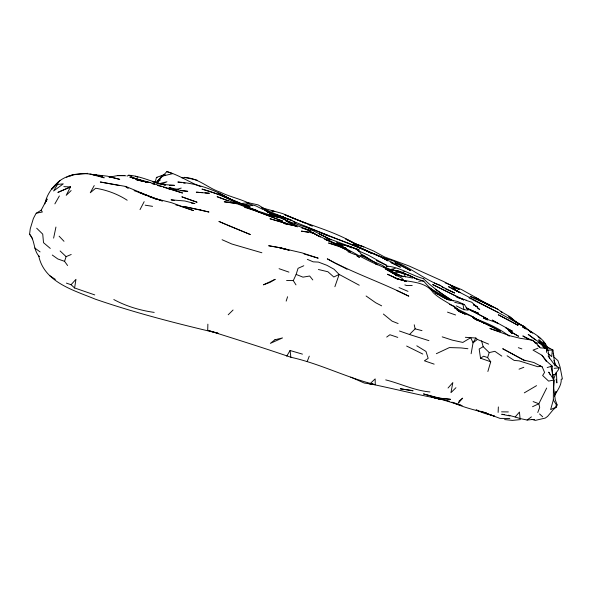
<?xml version="1.0" encoding="UTF-8"?>
<svg xmlns="http://www.w3.org/2000/svg" width="592" height="592" viewBox="0 0 592 592"><rect width="100%" height="100%" fill="white"/><g stroke="black" fill="none" stroke-linecap="round" stroke-linejoin="round"><path stroke-width="0.89" d="M550.027 374.507L548.717 372.116L553.979 380.012L553.638 387.449L555.281 399.859L557.109 404.876L556.413 406.993L550.627 409.59L553.335 399.992L553.416 388.959M546.46 352.395L546.512 348.984L544.018 347.83M370.77 383.031L375.173 378.902L375.247 384.667C346.446 377.637 319.872 363.621 290.879 357.257C263.344 347.785 235.512 339.09 207.711 330.321L207.873 324.164M553.638 387.449L553.616 388.211L553.979 380.012L548.592 381.1L542.635 375.513L544.573 372.383L542.183 366.862L533.895 362.533L523.602 359.988L502.697 348.703L525.023 360.831M498.131 412.402L498.353 406.948M155.082 182.847L156.443 177.422L164.088 174.721M554.933 365.908L552.965 350.042L552.329 350.05L551.737 356.658L547.815 353.18M39.331 256.61C33.204 250.231 35.254 240.707 29.6 234.203L30.244 228.801L33.374 218.5L36.134 213.238L42.35 212.01L41.188 210.167L47.116 198.986L46.287 201.546M552.854 374.388L552.595 376.149L552.854 374.388L554.719 374.684L558.485 369.667L559.077 367.839L554.312 364.524L548.111 355.999M94.742 294.905L74.599 287.971L75.961 279.32L71.07 284.715L66.378 283.109M471.121 353.727L473.06 342.798L475.842 338.01L477.381 339.408L488.629 344.137M53.62 238.11L55.944 227.047M487.867 371.495L490.724 361.779L487.608 357.575L483.612 356.206L480.534 358.212L479.157 349.006L483.183 346.705L489.236 352.58L494.86 351.322L501.824 356.132M44.866 203.87C46.775 194.405 52.577 186.495 60.007 180.53C72.905 171.584 90.11 172.146 104.214 177.815L89.917 174.033L102.608 176.372L92.1 174.47L107.33 176.15L119.739 179.376L109.446 176.793L111.74 176.904L109.194 177.326M57.535 184.43L63.292 183.853L53.628 190.964L57.535 184.43L58.201 182.218L60.007 180.53L51.785 189.188L58.201 182.218M295.985 284.878L293.292 280.615L296.141 274.422L298.057 268.317L303.785 265.741M67.592 265.519L64.565 261.338L66.104 256.632L71.195 254.493M286.165 301.113L287.594 296.74M487.608 357.575L489.236 352.58M555.703 407L556.391 404.884L553.335 399.992M334.88 286.713L339.164 274.422L334.014 269.205L326.976 265.342L318.444 262.093L313.183 261.842L307.329 259.333M554.497 395.708L556.058 391.49L554.319 395.722M537.765 412.513L539.697 407.444L538.838 403.729L546.682 388.049M307.218 361.46L309.29 356.14M553.342 379.864L556.117 372.819M554.445 396.181C556.931 390.535 561.638 385.799 561.231 379.183L562.4 379.013L560.054 366.936L557.93 360.609L553.92 357.013M140.015 209.62L144.174 201.672M94.232 185.555L90.287 192.733L95.652 188.234C106.841 190.032 117.66 194.05 127.176 200.229M54.871 203.877L59.37 195.959M286.757 356.162L290.05 350.501L302.46 354.134M159.27 179.465L162.489 175.247L158.064 180.575M156.606 182.454L166.87 171.606C178.88 174.943 189.24 182.21 200.829 186.695M508.447 415.192L515.158 416.983L519.45 412.054L520.065 418.537L527.109 420.039L532.992 419.454M448.048 388.026L452.843 382.565L450.949 392.666L455.936 387.708M156.125 182.528L162.053 176.201L165.412 174.766M399.482 330.995L409.494 334.502L415.118 328.841L414.23 324.786M228.209 314.774L233.07 310.008M71.144 190.572L66.215 195.316L70.5 186.946L63.832 186.635M556.413 406.993L553.224 409.686L547.578 416.428L545.239 418.085L535.427 420.372L531.905 419.425M54.501 186.473L51.719 188.73L57.439 183.801M477.381 339.408L473.06 342.798L470.721 337.677L465.364 337.299M156.414 182.995L160.402 179.894M527.109 420.039L531.416 416.864M386.694 337.077L389.913 334.746L397.78 337.396M36.327 213.238L41.188 210.167M524.312 392.851L536.559 385.644M66.637 177.311L68.191 176.409M127.117 176.127L128.723 175.202C141.377 176.201 152.936 182.469 165.294 184.933M532.534 406.711L538.838 403.729L533.14 401.591M436.348 353.698L449.409 347.578L461.042 347.918L467.909 348.732M69.9 176.261L73.082 174.832L87.823 173.323M244.207 205.15L247.915 203.574L255.811 205.868L262.589 209.265M519.043 369.171L523.809 367.292M394.768 273.289L398.135 271.98L404.247 274.081L405.313 276.967M537.98 348.237L533.022 350.109L541.969 355.267L547.104 361.616L552.188 366.078L552.343 373.619M547.171 367.543L552.188 366.078M536.485 343.427L539.09 342.568L545.158 348.148L540.474 347.889L537.714 345.758M176.29 189.536L181.248 188.071M68.968 175.957L73.082 174.832M404.595 271.684L401.739 272.468L390.639 269.419L400.451 271.602L409.805 275.835L397.143 271.018L387.664 269.456L400.451 271.602L397.143 271.018L398.135 271.98M159.033 183.742L166.951 181.751L161.779 184.186L157.391 183.505M162.053 176.201L172.709 173.641L166.87 171.606M339.793 245.732L342.435 245.125L339.127 245.71M388.729 269.345L390.513 269.464L395.219 268.398M181.885 177.837C196.233 176.024 207.156 187.886 220.076 192.097C229.6 196.707 240.041 198.831 249.543 203.448M109.209 177.149L117.468 175.617L125.889 175.765M540.933 366.167L537.854 366.744L519.14 360.868L514.182 360.41L507.092 355.785M242.224 203.441L248.041 202.671L258.105 204.876L267.961 210.922L265.201 209.657M418.722 281.281L422.007 280.874L423.768 281.23C430.51 289.325 438.931 296.022 448.721 300.011M554.201 368.305L559.077 367.839M520.39 419.595L512.302 420.394L504.628 419.573M176.002 189.736L178.673 189.603L168.972 187.531L171.325 188.426M547.141 350.205L552.329 350.05M117.468 175.617L124.039 175.543M156.443 177.422L157.102 177.415M29.6 234.203L32.634 238.835M358.264 250.986L359.004 250.978L362.252 256.003L372.287 261.19L382.114 265.186L391.238 271.336L400.902 275.813L412.824 278.07M423.561 278.699C432.264 287.431 442.786 294.638 453.331 301.084M546.512 348.984L547.63 348.984L549.517 358.36M556.391 404.884L557.109 404.876M412.202 285.536L406.741 285.544L404.847 284.893M169.46 185.333L174.433 185.348L161.771 184.378L165.242 185.007M509.83 418.492L500.025 418.396L486.691 413.416L489.066 414.245M501.565 411.84L508.343 411.936M286.587 280.445L293.292 280.615M475.842 338.01L470.721 337.677L462.833 342.428L452.214 340.111L442.209 336.855M202.412 192.681L196.292 192.178L209.398 193.258L205.032 192.903M180.545 190.713L187.768 191.334L168.454 188.67L163.34 187.161M531.964 419.41L534.591 419.661M335.597 243.934C343.745 244.644 352.129 246.339 359.004 250.978M456.314 305.857L463.906 309.683L468.198 310.119L464.424 304.636L457.49 301.446L447.056 299.293L435.675 292.951L437.584 294.224L429.74 288.289M504.28 414.548L501.705 414.267L509.964 415.939M242.054 204.166L252.688 205.69M433.418 397.313L431.738 397.062L441.41 399.141L438.065 398.838L431.738 397.062L441.802 399.526L462.063 405.661L454.464 402.937M435.098 397.558L436.77 397.802M174.581 200.399L171.036 199.844L184.882 200.984L194.931 203.611L191.394 203.056M145.195 205.18L152.551 206.342M443.401 399.622L438.546 398.838L441.41 399.141C416.583 394.649 392.148 388.241 367.528 383.342L375.247 384.667L364.354 383.076L350.767 377.134M308.661 232.353L301.365 231.132L312.051 232.493L319.576 236.46M310.482 232.656L314.13 233.263L304.517 228.601M181.492 182.639L177.844 182.025C196.418 183.217 214.4 189.499 230.221 199.201L218.729 193.177L239.782 204.011L250.068 206.586L238.576 203.507M183.313 182.95L185.133 183.254M154.209 312.398C140.156 310.43 126.318 306.301 113.805 299.545M429.97 391.956C414.526 390.572 400.577 383.609 385.718 379.894M360.077 255.603L362.252 256.003M152.144 183.631L154.727 184.112L152.211 183.557M119.31 185.503L100.277 181.996L125.859 186.48L154.941 198.505L171.443 202.671L193.443 210.597L179.435 205.905M271.839 210.952L274.555 211.47L271.935 210.959M294.372 225.582L283.931 223.473L296.503 226.188L269.937 218.751L287.46 223.976L278.358 220.69L286.905 223.946M173.545 189.706L168.454 188.67L182.565 193.022L150.257 182.58L136.93 180.042L150.257 182.58L129.803 177.03L146.283 182.107M165.242 184.948L152.588 181.626L159.426 183.55M275.613 215.407L277.345 215.784L274.089 215.029M197.062 180.16L184.534 177.304M454.678 302.29L464.424 304.636M267.429 214.489L277.781 216.872L287.586 220.92L297.465 226.899M385.362 258.667C405.557 263.003 421.659 278.529 440.988 285.744L434.284 283.043M266.052 214.415L275.539 216.613L253.221 209.657L264.335 213.89M318.392 269.501L327.909 271.75L333.799 276.997L339.164 274.422L359.248 285.226M385.237 258.645L387.471 259.185L293.151 221.319M442.291 399.371L449.358 401.198M415.118 328.841L421.985 330.654M175.876 204.95L178.547 205.668M288.933 250.201L279.217 247.574L268.65 245.732L281.4 248.011L289.037 250.194M207.711 330.321L218.071 333.237C176.727 323.535 135.546 313.02 95.364 299.189C73.63 290.221 43.919 282.192 38.658 255.581M409.494 334.502L428.948 340.659M157.383 185.407L161.638 186.658M301.92 228.083L310.341 230.577L290.687 223.302M304.051 253.953L318.2 258.186L302.075 252.88L279.217 247.574L285.714 249.513M476.264 409.923L478.839 410.7M480.556 411.218L486.572 413.031C474.784 410.182 462.937 407.185 451.866 402.116M261.523 207.681L282.665 213.579L304.702 222.969M391.023 262.226L393.118 262.863L384.193 258.741L387.671 260.902M261.886 252.769L231.901 244.037L222.089 239.723M132.527 177.8L146.298 182.099M385.348 258.734L387.93 259.54L381.981 257.587M355.992 244.378L363.828 246.849L373.619 251.001L384.445 256.921L408.724 265.845L443.704 281.57L450.69 285.152L455.048 288.852L450.734 285.425L459.237 289.466L451.141 285.832M515.158 416.983L520.065 418.537M268.294 214.763L273.519 216.428M244.422 207.289L254.967 210.678L282.843 221.208L237.052 203.729L217.086 196.692L228.179 200.977M131.535 177.267L146.283 182.077M466.074 300.344L471.728 302.216L479.772 309.579L477.492 308.04M324.135 234.321L348.37 243.105L386.221 259.34L352.64 244.259L372.183 253.657L356.221 245.761L359.314 247.641M499.9 331.831L489.865 328.486L509.756 335.738L520.057 338.276L532.867 340.267L539.815 347.016M149.332 196.596L162.452 201.006L134.095 190.639M346.416 245.584L359.115 249.883L329.1 238.776L319.532 233.995L331.054 239.908L307.744 227.868L287.653 221.134L278.529 216.102L267.421 211.847L269.826 212.905M353.72 243.379L363.828 246.849L354.889 243.756M381.973 257.601L384.489 258.46M128.723 175.202L130.736 175.898L133.415 178.088L141.037 180.745M423.731 278.699C410.966 275.31 399.866 266.911 386.28 266.052L387.886 266.74M416.835 278.854L423.768 281.23M534.48 342.627L536.16 343.205M518.326 347.682L521.855 348.895M434.158 364.139L424.405 360.809L428.171 358.315L425.974 351.426L416.79 345.802M354.808 243.756L357.413 244.651L345.78 239.064L355.333 243.897C333.318 230.584 308.003 225.064 284.634 214.681L307.566 223.917M466.688 300.344L456.617 296.866L458.489 298.102M279.964 216.494L276.73 214.8L292.004 220.328L295.963 223.265L294.357 222.577M279.069 268.694L288.94 272.128M397.254 274.777L403.085 276.819M480.534 358.212L490.724 361.779M64.565 261.338L57.816 258.978L52.281 255.034M497.332 322.906L483.398 318L487.497 320.043M447.5 312.132L455.588 314.981M490.642 414.8L494.594 416.191L484.397 413.327L476.19 410.056M397.143 271.018L408.917 275.199L418.152 279.764M383.564 266.999L390.513 269.464M247.552 207.178L257.513 210.759C238.731 204.129 221.327 194.043 201.953 189.1L220.224 194.953L237.695 203.271M539.63 365.945L542.183 366.862M341.732 244.711L336.582 242.831L346.757 245.747L351.641 247.856M225.796 197.225L245.451 205.209M470.388 310.349L478.669 313.397L466.873 308.299L478.669 313.397M324.32 239.072C343.271 245.214 359.233 257.261 377.6 264.757L375.594 263.788L387.36 268.968L398.697 275.458L391.586 271.661M445.169 282.843L461.531 289.562L490.346 305.553M276.723 214.822L288.393 219.358M449.387 304.34L454.042 306.153L458.075 309.461L456.499 308.558M238.517 203.596L244.267 205.875M398.127 323.543L392.096 321.153L383.379 314.049M320.487 232.589L328.501 235.779L304.695 226.262M296.141 274.422L302.978 277.152L309.668 276.02L312.798 279.935M307.951 224.338L312.102 226.003M454.582 307.736C462.937 311.777 471.528 315.595 479.276 320.812M156.406 199.378L139.305 192.444L146.453 195.515M347.756 251.659L355.052 254.641M226.803 224.93L250.327 234.543L218.899 221.415L226.011 224.583M264.513 209.346L291.501 220.609M308.41 224.279L312.428 225.959M276.353 216.998L269.826 214.267L274.829 216.443M476.16 319.687L485.033 323.432L474.392 318.548L476.693 319.776M326.14 237.962L329.396 239.346M327.502 238.546L330.033 239.619M399.052 287.557L407.984 291.353M478.01 300.129L489.821 305.176L497.82 309.276L502.342 312.495L501.054 311.636L510.526 317.053L518.733 324.423M271.454 213.601L276.338 215.68L264.691 210.13L276.494 216.887M243.282 204.654L228.438 198.298L239.782 204.011M473.385 317.926C485.995 322.64 498.464 327.842 509.231 336.123M325.903 239.804L346.216 248.351L333.215 242.986L312.051 232.493L320.42 237.081M288.474 219.358L282.428 216.724L285.684 218.27M357.353 250.335L368.276 255.159L386.798 265.438L376.283 260.487M492.107 306.974L480.179 300.625L489.821 305.176L487.83 304.162L470.211 296.296L477.233 299.744M445.421 288.866L454.708 293.018L441.158 286.262L443.896 288.038M387.878 269.834L400.902 275.813M474.384 318.548L478.565 320.464L473.001 317.704M135.501 176.238L137.914 177.356M278.492 217.693L272.017 214.667L273.992 215.747L262.759 208.924M475.354 297.828L478.528 299.315L475.058 297.702M291.419 223.732L296.178 225.966M397.987 279.202L387.464 274.229L397.18 278.566L406.46 281.4L394.99 278.166C407.696 282.843 424.619 280.105 433.159 292.603C441.358 300.603 452.924 304.199 461.005 312.524M396.914 290.568L408.791 296.178C382.129 282.665 353.572 273.201 327.295 258.822L334.85 263.04M450.756 300.366L438.665 294.039M535.427 339.978L528.205 334.421L540.933 343.545L546.882 347.134L538.779 342.479L552.965 350.042M505.886 328.064L512.487 331.231L492.241 320.08L498.153 323.735M474.429 318.6L477.589 320.124L472.283 316.602L460.347 311.784L457.061 309.801L458.4 310.948M422.777 354.038L406.623 346.046M450.786 300.418L429.133 287.601M466.252 307.921L487.697 319.081L466.074 307.781M532.408 340.622L522.81 335.93L528.908 339.549M335.679 263.455L343.116 267.133M398.016 264.335L394.849 262.759L400.473 264.972L410.67 270.625L399.6 265.12M463.736 299.989L432.693 284.53L463.706 299.87M465.06 314.13L460.347 311.784L465.068 314.219M472.179 299.5L497.939 312.369L524.889 327.006L531.416 332.134M408.917 275.199L416.561 279.069M487.83 304.162L497.82 309.276M310.978 229.459L312.028 229.999M466.511 307.981L468.694 309.105M497.939 312.369L452.399 288.504L459.999 292.714L453.354 288.57L459.547 292.611M542.931 346.549L547.63 348.984M381.648 305.842L375.713 302.756L366.1 296M468.997 297.85L471.373 299.093M357.028 256.121L359.448 257.387L355.77 254.634M458.763 311.244L460.236 312.036M522.914 325.933L524.889 327.006L515.528 321.589L519.117 324.194M294.838 225.678L285.403 220.49L296.422 226.64M508.602 330.713L518.57 336.263L508.387 330.247L512.073 333.577L506.759 328.101M343.937 267.54L347.016 269.271M533.155 341.051L536.907 343.168M490.709 306.123L492.174 306.974M463.27 313.464L457.061 309.801L460.761 312.332M396.514 275.443L385.126 268.694L401.961 278.277L404.625 281.163M376.32 263.27L361.608 254.22M451.903 300.566L435.29 289.288M454.515 307.884L456.055 308.832M478.972 320.753L472.031 316.431L477.404 319.909M363.466 255.648L371.532 260.717M308.95 230.895L311.207 232.323M489.976 305.694L486.446 303.37L488.555 304.976M125.252 186.48L128.227 188.441M49.513 275.524L55.367 279.38M397.276 275.894L395.493 274.658L396.61 275.857M525.422 328.871L522.396 326.762C531.993 332.341 543.241 337.181 547.718 348.103M34.773 248.011L40.086 251.903M548.577 347.941L549.857 348.895M531.276 332.549L529.899 331.498L531.327 332.63M521.175 325.445L508.439 316.343L514.618 321.234M538.01 336.656L540.703 338.92M50.276 248.418L43.512 242.676L42.728 234.143L36.682 228.216M532.141 332.704L532.711 333.2M539.556 413.941L542.686 416.805M71.07 284.715L74.599 287.971M60.11 250.956L66.104 256.632M540.903 342.243L538.972 340.296L543.264 343.567L545.58 346.786M543.471 344.833L545.402 346.779M542.864 343.878L538.824 339.771L545.469 346.764M543.663 342.494L545.55 344.44L543.049 341.303M59.111 236.178L63.995 241.299M541.969 355.267L546.423 361.579M553.949 360.506L556.162 365.974M553.135 353.32L553.853 355.836M481.562 340.844L483.183 346.705M550.908 366.204L553.194 376.357L553.461 379.968M556.14 379.309L556.88 382.898L556.487 373.315M462.966 304.192L463.906 309.683M290.05 350.501L290.879 357.257M459.303 400.858L458.4 403.1L462.655 398.142L459.303 400.858M274.91 339.771L270.359 343.36L282.517 337.928L274.91 339.771M275.095 279.35L269.989 282.391L263.41 284.833L275.095 279.35M70.5 186.946L58.009 192.348L70.5 186.946M439.671 398.172L423.45 393.917L437.651 397.994L450.512 399.326L439.671 398.172M234.913 203.152L224.227 201.783L237.052 203.729L234.913 203.152M411.151 390.387L400.288 388.796L413.09 390.809L411.151 390.387M200.614 209.99L183.89 206.512L208.998 212.04L200.614 209.99M338.728 245.939L328.56 243.001L340.674 247.101L350.723 251.97L338.728 245.939M196.944 202.19L181.966 196.87L196.944 202.19M492.67 327.013L482.117 322.1L500.329 331.291L492.67 327.013M396.507 265.105L390.979 262.515L400.414 267.177L396.507 265.105M452.754 288.77L448.514 286.669L457.187 291.042L452.754 288.77M477.626 306.908L473.541 304.873L477.626 306.908M507.803 319.717L498.301 314.774L518.052 325.334L507.803 319.717"/></g></svg>
